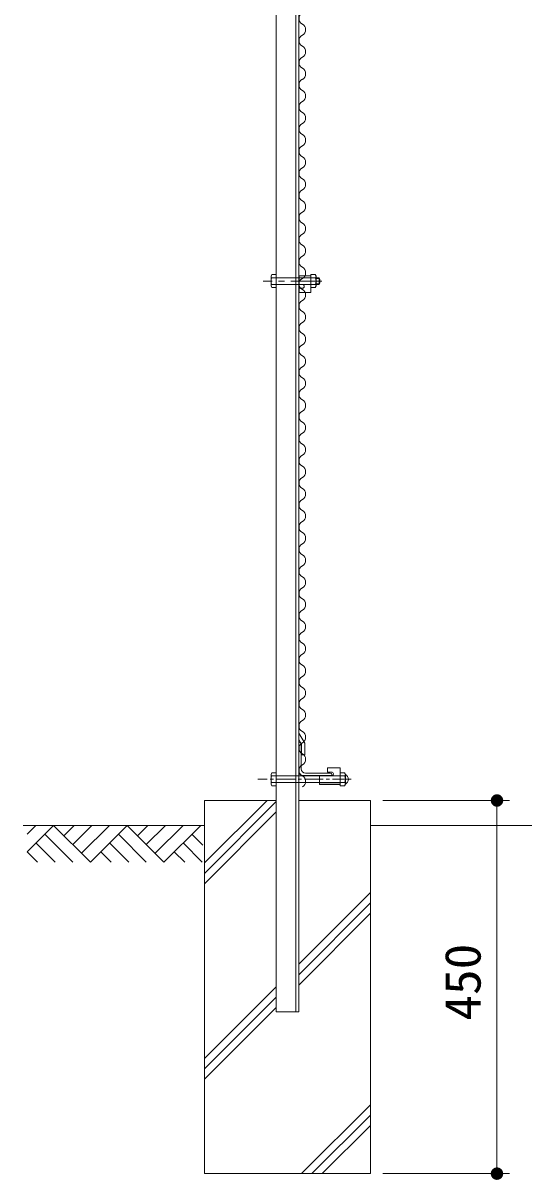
# Model space of a CAD drawing. Units: millimetres, scale not verified. Extents: x -4455 to 4455, y -3150 to 3150.
# Drawn here: x -338 to 275, y -878 to 517 of the extents above; entities that cross this region are included whole.
import ezdxf
from ezdxf.enums import TextEntityAlignment as Align

# ---------------------------------------------------------------- set-up
doc = ezdxf.new("R2010")
doc.units = ezdxf.units.MM
doc.header["$LTSCALE"] = 30
for name, pattern in [('DASHED', [7.5, 6, -1.5]), ('USER1', [2, 1.25, -0.25, 0.25, -0.25]), ('USER2', [1.125, 0.75, -0.125, 0.125, -0.125])]:
    doc.linetypes.add(name, pattern=pattern)
for name, color, linetype, lineweight in [('0-1_4基礎', 4, 'Continuous', 18), ('0-2_1部材', 3, 'Continuous', 18), ('0-3_SUNPOU', 1, 'Continuous', 18), ('0-4_GL', 7, 'Continuous', 9), ('0-6_8部品', 7, 'Continuous', 18), ('0-8_0', 1, 'Continuous', 18), ('0-9_2網', 4, 'Continuous', 18), ('0-A_AMI', 3, 'Continuous', 18), ('0-C_5寸法', 1, 'Continuous', 18)]:
    doc.layers.add(name, color=color, linetype=linetype, lineweight=lineweight)
doc.styles.add('ＭＳ ゴシック', font='')
doc.styles.get('ＭＳ ゴシック').set_extended_font_data('MS Gothic')

# ---------------------------------------------------------------- blocks, each defined once
blk = doc.blocks.new('GL-マーク')
at = {"layer": '0-8_0'}
for p, q in [((-418.12, -21.21), (-396.91, 0)), ((-418.12, -63.64), (-354.48, 0)), ((-354.48, 0), (-265.86, -88.62)), ((-304.52, 0), (-329.5, -24.98)), ((-262.09, 0), (-308.29, -46.2)), ((-219.67, 0), (-287.08, -67.41)), ((-177.24, 0), (-265.86, -88.62)), ((-177.24, 0), (-88.62, -88.62)), ((-127.28, 0), (-152.26, -24.98)), ((-84.85, 0), (-131.05, -46.19)), ((-42.43, 0), (-109.83, -67.41)), ((0, 0), (-88.62, -88.62)), ((-375.7, -21.21), (-308.29, -88.62)), ((-198.45, -21.21), (-131.05, -88.62)), ((4.99, -47.42), (-21.21, -21.21)), ((-396.91, -42.43), (-350.71, -88.62)), ((-219.67, -42.43), (-173.47, -88.62)), ((3.77, -88.62), (-42.43, -42.43)), ((-418.12, -63.64), (-393.14, -88.62)), ((-240.88, -63.64), (-215.9, -88.62)), ((-38.66, -88.62), (-63.64, -63.64))]:
    blk.add_line(p, q, dxfattribs=at)
blk = doc.blocks.new('NAMIX13')
at = {"layer": '0-A_AMI'}
for centre, start, end in [((-106.7, -200), 298.07249, 61.92751), ((106.7, -600), 118.07249, 241.92751), ((-106.7, -1000), 298.07249, 61.92751), ((106.7, -1400), 118.07249, 241.92751), ((-106.7, -1800), 298.07249, 61.92751), ((106.7, -2200), 118.07249, 241.92751), ((-106.7, -2600), 298.07249, 61.92751), ((106.7, -3000), 118.07249, 241.92751), ((-106.7, -3400), 298.07249, 61.92751), ((106.7, -3800), 118.07249, 241.92751), ((-106.7, -4200), 298.07249, 61.92751), ((106.7, -4600), 118.07249, 241.92751), ((-106.7, -5000), 298.07249, 61.92751), ((106.7, -5400), 118.07249, 241.92751), ((-106.7, -5800), 298.07249, 61.92751), ((106.7, -6200), 118.07249, 241.92751), ((-106.7, -6600), 298.07249, 61.92751), ((106.7, -7000), 118.07249, 241.92751), ((-106.7, -7400), 298.07249, 61.92751), ((106.7, -7800), 118.07249, 241.92751), ((-106.7, -8200), 298.07249, 61.92751), ((106.7, -8600), 118.07249, 241.92751)]:
    blk.add_arc(centre, 226.7, start, end, dxfattribs=at)
blk = doc.blocks.new('M1')
at = {"layer": '0-3_SUNPOU'}
blk.add_line((-7.5, 0), (-57.86, 0), dxfattribs=at)
for points in [[(0, 0), (-7.5, 0), (-7.44, 0.94)], [(0, 0), (-7.44, -0.94), (-7.5, 0)], [(0, 0), (-7.44, 0.94), (-7.26, 1.87)], [(0, 0), (-7.26, -1.87), (-7.44, -0.94)], [(0, 0), (-7.26, 1.87), (-6.97, 2.76)], [(0, 0), (-6.97, -2.76), (-7.26, -1.87)], [(0, 0), (-6.97, 2.76), (-6.57, 3.61)], [(0, 0), (-6.57, -3.61), (-6.97, -2.76)], [(0, 0), (-6.57, 3.61), (-6.07, 4.41)], [(0, 0), (-6.07, -4.41), (-6.57, -3.61)], [(0, 0), (-6.07, 4.41), (-5.47, 5.13)], [(0, 0), (-5.47, -5.13), (-6.07, -4.41)], [(0, 0), (-5.47, 5.13), (-4.78, 5.78)], [(0, 0), (-4.78, -5.78), (-5.47, -5.13)], [(0, 0), (-4.78, 5.78), (-4.02, 6.33)], [(0, 0), (-4.02, -6.33), (-4.78, -5.78)], [(0, 0), (-4.02, 6.33), (-3.19, 6.79)], [(0, 0), (-3.19, -6.79), (-4.02, -6.33)], [(0, 0), (-3.19, 6.79), (-2.32, 7.13)], [(0, 0), (-2.32, -7.13), (-3.19, -6.79)], [(0, 0), (-2.32, 7.13), (-1.41, 7.37)], [(0, 0), (-1.41, -7.37), (-2.32, -7.13)], [(0, 0), (-1.41, 7.37), (-0.47, 7.49)], [(0, 0), (-0.47, -7.49), (-1.41, -7.37)], [(0, 0), (-0.47, 7.49), (0.47, 7.49)], [(0, 0), (0.47, -7.49), (-0.47, -7.49)], [(0, 0), (0.47, 7.49), (1.41, 7.37)], [(0, 0), (1.41, 7.37), (2.32, 7.13)], [(0, 0), (2.32, 7.13), (3.19, 6.79)], [(0, 0), (3.19, 6.79), (4.02, 6.33)], [(0, 0), (4.02, 6.33), (4.78, 5.78)], [(0, 0), (4.78, 5.78), (5.47, 5.13)], [(0, 0), (5.47, 5.13), (6.07, 4.41)], [(0, 0), (6.07, 4.41), (6.57, 3.61)], [(0, 0), (6.57, 3.61), (6.97, 2.76)], [(0, 0), (6.97, 2.76), (7.26, 1.87)], [(0, 0), (7.26, 1.87), (7.44, 0.94)], [(0, 0), (7.44, 0.94), (7.5, 0)], [(0, 0), (1.41, -7.37), (0.47, -7.49)], [(0, 0), (2.32, -7.13), (1.41, -7.37)], [(0, 0), (3.19, -6.79), (2.32, -7.13)], [(0, 0), (4.02, -6.33), (3.19, -6.79)], [(0, 0), (4.78, -5.78), (4.02, -6.33)], [(0, 0), (5.47, -5.13), (4.78, -5.78)], [(0, 0), (6.07, -4.41), (5.47, -5.13)], [(0, 0), (6.57, -3.61), (6.07, -4.41)], [(0, 0), (6.97, -2.76), (6.57, -3.61)], [(0, 0), (7.26, -1.87), (6.97, -2.76)], [(0, 0), (7.44, -0.94), (7.26, -1.87)], [(0, 0), (7.5, 0), (7.44, -0.94)]]:
    blk.add_solid(points, dxfattribs=at)

msp = doc.modelspace()

# ---------------------------------------------------------------- linework, layer by layer
at = {"layer": '0-1_4基礎', "color": 7, "lineweight": 9}
for p, q in [((-119.44, -420.71), (-119.44, -870.71)), ((-119.44, -420.71), (-32.94, -420.71)), ((-5.94, -420.71), (80.56, -420.71)), ((80.56, -420.71), (80.56, -870.71)), ((-119.44, -870.71), (80.56, -870.71))]:
    msp.add_line(p, q, dxfattribs=at)
at = {"layer": '0-1_4基礎'}
for p, q in [((-119.44, -496.05), (-44.1, -420.71)), ((-119.44, -508.55), (-32.94, -422.05)), ((-119.44, -521.05), (-32.94, -434.55)), ((-5.94, -618.28), (80.56, -531.78)), ((-5.94, -630.78), (80.56, -544.28)), ((-5.94, -643.28), (80.56, -556.78)), ((-119.44, -731.78), (-32.94, -645.28)), ((-119.44, -744.28), (-32.94, -657.78)), ((-119.44, -756.78), (-32.94, -670.28)), ((-2.55, -870.71), (80.56, -787.59)), ((9.95, -870.71), (80.56, -800.09)), ((22.45, -870.71), (80.56, -812.59))]:
    msp.add_line(p, q, dxfattribs=at)
at = {"layer": '0-2_1部材', "color": 7, "lineweight": 9}
for p, q in [((-32.94, 1394.29), (-32.94, -675.71)), ((-9.44, 1394.29), (-9.44, -675.71)), ((-5.94, 1394.29), (-5.94, -675.71)), ((-5.94, -339.63), (1.36, -351.59)), ((-5.94, -345.71), (-5.94, -385.71)), ((-5.94, -347.31), (-2.64, -352.72)), ((-5.94, -385.71), (-5.94, -350.71)), ((-5.94, -350.71), (-4.94, -350.71)), ((-2.94, -382.71), (-2.94, -352.71)), ((-2.64, -365.72), (-2.64, -352.72)), ((1.36, -365.72), (1.36, -351.59)), ((1.36, -365.72), (-2.64, -365.72)), ((32.06, -387.71), (2.06, -387.71)), ((34.06, -390.71), (34.06, -389.71)), ((34.06, -390.71), (-0.94, -390.71)), ((18.87, -390.98), (33.62, -390.98)), ((-32.94, -675.71), (-5.94, -675.71))]:
    msp.add_line(p, q, dxfattribs=at)
at = {"layer": '0-2_1部材'}
for p, q in [((-39.34, 211.64), (-38.23, 213.56)), ((-39.34, 199.8), (-39.34, 211.64)), ((-38.65, 209.72), (-32.94, 209.72)), ((-38.23, 213.56), (-32.94, 213.56)), ((-32.94, 197.88), (-32.94, 213.56)), ((-5.6, 212.04), (-5.6, 201.54)), ((-5.6, 212.04), (8.6, 212.04)), ((8.6, 197.88), (8.6, 213.56)), ((8.6, 212.04), (8.6, 192.04)), ((14.32, 209.72), (8.6, 209.72)), ((15, 199.8), (15, 211.64)), ((15, 209.72), (18.55, 209.72)), ((18.55, 201.72), (18.55, 209.72)), ((-38.65, 201.72), (-32.94, 201.72)), ((-5.6, 201.54), (-1.65, 201.54)), ((-5.6, 197.04), (-1.65, 197.04)), ((-5.6, 197.04), (-5.6, 192.04)), ((14.32, 201.72), (8.6, 201.72)), ((13.89, 197.88), (8.6, 197.88)), ((15, 199.8), (13.89, 197.88)), ((15, 208.92), (18.96, 208.92)), ((15, 202.52), (18.96, 202.52)), ((15, 201.72), (18.55, 201.72)), ((-5.6, 192.04), (8.6, 192.04))]:
    msp.add_line(p, q, dxfattribs=at)
at = {"layer": '0-2_1部材', "linetype": 'DASHED'}
for p, q in [((-32.94, 209.72), (8.6, 209.72)), ((-32.94, 201.72), (8.6, 201.72))]:
    msp.add_line(p, q, dxfattribs=at)
at = {"layer": '0-2_1部材', "color": 1, "linetype": 'USER1'}
msp.add_line((22.02, 205.72), (-48.81, 205.72), dxfattribs=at)
at = {"layer": '0-2_1部材'}
for points in [[(15, 211.64), (13.89, 213.56), (8.6, 213.56)], [(-39.34, 199.8), (-38.23, 197.88), (-32.94, 197.88)]]:
    msp.add_lwpolyline(points, dxfattribs=at)
for centre, radius, start, end in [((-36.31, 211.64), 3.03, 180, 219.3382), ((-27.34, 205.72), 12, 160.52878, 199.47122), ((11.97, 211.64), 3.03, 320.6618, 0), ((3, 205.72), 12, 340.52878, 19.47122), ((11.63, 205.72), 8, 330, 30), ((-36.31, 199.8), 3.03, 140.6618, 180), ((-1.65, 199.29), 2.25, 270, 90), ((11.97, 199.8), 3.03, 0, 39.3382)]:
    msp.add_arc(centre, radius, start, end, dxfattribs=at)
at = {"layer": '0-2_1部材', "color": 7, "lineweight": 9}
for centre, radius, start, end in [((-4.94, -352.71), 2, 0, 90), ((-0.94, -385.71), 5, 180, 270), ((2.06, -382.71), 5, 180, 270), ((32.06, -389.71), 2, 0, 90)]:
    msp.add_arc(centre, radius, start, end, dxfattribs=at)
at = {"layer": '0-4_GL'}
for p, q in [((-119.44, -450.71), (-337.95, -450.71)), ((274.89, -450.71), (80.56, -450.71))]:
    msp.add_line(p, q, dxfattribs=at)
at = {"layer": '0-6_8部品', "lineweight": 9}
for p, q in [((-39.34, -389.24), (-38.23, -387.32)), ((-39.34, -401.08), (-39.34, -389.24)), ((-38.23, -387.32), (-32.94, -387.32)), ((-32.94, -403), (-32.94, -387.32)), ((28.87, -386.48), (28.87, -381.48)), ((28.87, -381.48), (43.87, -381.48)), ((28.87, -386.48), (33.62, -386.48)), ((43.87, -401.48), (43.87, -381.48)), ((43.87, -387.32), (43.87, -403)), ((49.16, -387.32), (43.87, -387.32)), ((50.27, -389.24), (49.16, -387.32)), ((-38.65, -391.16), (-32.94, -391.16)), ((-38.65, -399.16), (-32.94, -399.16)), ((-10.84, -391.16), (43.87, -391.16)), ((-5.94, -399.16), (48.77, -399.16)), ((18.87, -401.48), (18.87, -390.98)), ((18.87, -401.48), (43.87, -401.48)), ((49.58, -391.16), (43.87, -391.16)), ((49.58, -399.16), (43.87, -399.16)), ((49.16, -403), (43.87, -403))]:
    msp.add_line(p, q, dxfattribs=at)
at = {"layer": '0-6_8部品', "color": 1, "linetype": 'USER2'}
msp.add_line((57.29, -395.16), (-55.33, -395.16), dxfattribs=at)
at = {"layer": '0-6_8部品', "color": 3, "linetype": 'DASHED'}
for p, q in [((-32.94, -391.16), (-5.94, -391.16)), ((-32.94, -399.16), (-5.94, -399.16)), ((18.87, -399.48), (43.87, -399.48))]:
    msp.add_line(p, q, dxfattribs=at)
at = {"layer": '0-6_8部品', "lineweight": 9}
for points in [[(50.27, -389.24), (50.27, -401.08), (49.16, -403)], [(-39.34, -401.08), (-38.23, -403), (-32.94, -403)]]:
    msp.add_lwpolyline(points, dxfattribs=at)
for centre, radius, start, end in [((-36.31, -389.24), 3.03, 180, 219.3382), ((33.62, -388.73), 2.25, 270, 90), ((47.24, -389.24), 3.03, 320.6618, 0), ((47.12, -395.16), 6.71, 298.05542, 61.94458), ((-27.34, -395.16), 12, 160.52878, 199.47122), ((-36.31, -401.08), 3.03, 140.6618, 180), ((38.27, -395.16), 12, 340.52878, 19.47122), ((47.24, -401.08), 3.03, 0, 39.3382)]:
    msp.add_arc(centre, radius, start, end, dxfattribs=at)
at = {"layer": '0-9_2網', "color": 3}
for centre, start, end in [((-5.16, -157.7), 298.07249, 61.92751), ((1.95, -171.03), 118.07249, 241.92751)]:
    msp.add_arc(centre, 7.56, start, end, dxfattribs=at)
at = {"layer": '0-A_AMI'}
for centre, start, end in [((-5.16, -184.37), 298.07249, 61.92751), ((1.95, -197.7), 118.07249, 241.92751), ((-5.16, -211.03), 298.07249, 61.92751), ((1.95, -224.37), 118.07249, 241.92751), ((-5.16, -237.7), 298.07249, 61.92751), ((1.95, -251.03), 118.07249, 241.92751), ((-5.16, -264.37), 298.07249, 61.92751), ((1.95, -277.7), 118.07249, 241.92751), ((-5.16, -291.03), 298.07249, 61.92751), ((1.95, -304.37), 118.07249, 241.92751), ((-5.16, -317.7), 298.07249, 61.92751), ((1.95, -331.03), 118.07249, 241.92751), ((-5.16, -344.37), 298.07249, 61.92751), ((1.95, -357.7), 118.07249, 241.92751), ((-5.16, -371.03), 298.07249, 61.92751), ((1.95, -384.37), 118.07249, 241.92751), ((-5.16, -397.7), 298.07249, 61.92751)]:
    msp.add_arc(centre, 7.56, start, end, dxfattribs=at)
at = {"layer": '0-C_5寸法'}
for p, q in [((95.56, -420.71), (247.9, -420.71)), ((232.9, -450.71), (232.9, -840.71)), ((95.56, -870.71), (247.9, -870.71))]:
    msp.add_line(p, q, dxfattribs=at)

# ---------------------------------------------------------------- block references
at = {"layer": '0-4_GL', "xscale": 0.5, "yscale": 0.5}
msp.add_blockref('GL-マーク', (-124.04, -450.71), dxfattribs=at)
at = {"layer": '0-9_2網', "xscale": 0.03333333, "yscale": 0.03333333}
for p in [(-1.61, 728.97), (-1.61, 435.63), (-1.61, 142.3)]:
    msp.add_blockref('NAMIX13', p, dxfattribs=at)
at = {"layer": '0-C_5寸法'}
for p, rotation in [((232.9, -420.71), 90), ((232.9, -870.71), 270)]:
    msp.add_blockref('M1', p, dxfattribs=dict(at, rotation=rotation))

# ---------------------------------------------------------------- texts
at = {"layer": '0-C_5寸法', "color": 3, "style": 'ＭＳ ゴシック', "width": 1.05}
msp.add_text('450', height=43.33, rotation=90, dxfattribs=at).set_placement((226.22, -686.21), align=Align.BOTTOM_LEFT)

doc.saveas('drawing.dxf')
